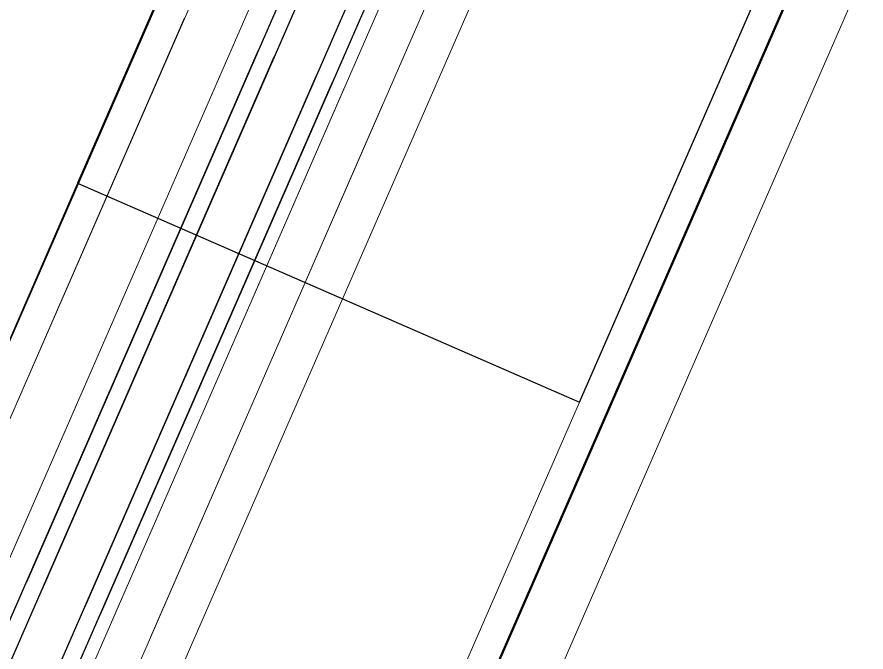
# Model space of a CAD drawing. Header units: millimetres. Extents: x -50172 to 90294, y -80883 to 956680.
# Drawn here: x 4416 to 4710.5, y -17513.1 to -17292.7 of the extents above; entities that cross this region are included whole.
import ezdxf

# ---------------------------------------------------------------- set-up
doc = ezdxf.new("R2010")
doc.units = ezdxf.units.MM
doc.header["$MEASUREMENT"] = 0
doc.linetypes.add('Dot & Dashed', pattern=[670.277762, 352.777767, -176.388884, 0, -141.111112])
for name, color, linetype, lineweight, true_color in [('0_Pen_No__40', 7, 'Continuous', 35, 0x2a2a2a), ('New_A-25-M_Curtain_Wall_Pen_No__69', 7, 'Continuous', 20, 0x606060), ('New_ArchiCAD Windows_Pen_No__23', 7, 'Continuous', 30, 0x2a2a2a)]:
    doc.layers.add(name, color=color, linetype=linetype, lineweight=lineweight, true_color=true_color)
for name, color, linetype, lineweight in [('0_Pen_No__5', 7, 'Continuous', 25), ('0_Pen_No__9', 7, 'Continuous', 13), ('New_A-20-M_Roof_Pen_No__93', 8, 'Continuous', 13), ('New_A-25-M_Curtain_Wall_Pen_No__90', 8, 'Continuous', 20), ('New_A-25-M_Wall_Ext_Pen_No__87', 8, 'Continuous', 20), ('New_ArchiCAD Windows_Pen_No__3', 7, 'Continuous', 18)]:
    doc.layers.add(name, color=color, linetype=linetype, lineweight=lineweight)
for name, color, linetype in [('New_A-20-M_Roof', 7, 'Continuous'), ('New_A-25-M_Curtain_Wall', 7, 'Continuous'), ('New_A-25-M_Wall_Ext', 7, 'Continuous'), ('New_ArchiCAD Windows', 7, 'Continuous')]:
    doc.layers.add(name, color=color, linetype=linetype)

# ---------------------------------------------------------------- blocks, each defined once
blk = doc.blocks.new('Wall_2_1', base_point=(10092.6, -4631.3))
at = {"layer": 'New_A-25-M_Wall_Ext_Pen_No__87', "linetype": 'Continuous', "flags": 128}
for points in [[(10000.93, -4591.33), (2142.47, -22613.27)], [(2234.14, -22653.24), (10092.6, -4631.3)]]:
    blk.add_lwpolyline(points, dxfattribs=at)
blk = doc.blocks.new('Wall_4_1', base_point=(9982.59, -4632.6))
at = {"layer": 'New_A-25-M_Wall_Ext_Pen_No__87', "linetype": 'Continuous', "flags": 128}
blk.add_lwpolyline([(2142.18, -22613.14), (4865.77, -16367.08)], dxfattribs=at)
blk = doc.blocks.new('Triple Window 19_2')
at = {"layer": 'New_ArchiCAD Windows_Pen_No__23', "linetype": 'Continuous'}
for p, q in [((725, 0), (812.5, 0)), ((812.5, 0), (812.5, -190)), ((725, -190), (662.5, -190)), ((812.5, -190), (725, -190))]:
    blk.add_line(p, q, dxfattribs=at)
at = {"layer": 'New_ArchiCAD Windows_Pen_No__3', "linetype": 'Continuous'}
for p, q in [((812.5, 0), (1100, 0)), ((1100, -190), (812.5, -190)), ((-1175, -200), (1175, -200))]:
    blk.add_line(p, q, dxfattribs=at)
blk = doc.blocks.new('Wall_239_1', base_point=(10165.92, -4712.54))
at = {"layer": 'New_ArchiCAD Windows', "color": 251, "linetype": 'Continuous', "lineweight": 20, "true_color": 0x606060, "xscale": -1, "zscale": 1000, "rotation": 66.44041158399281}
blk.add_blockref('Triple Window 19_2', (4761.75, -16605.64), dxfattribs=at)
blk = doc.blocks.new('Morph_2_1')
at = {"layer": 'New_A-20-M_Roof_Pen_No__93', "linetype": 'Continuous', "flags": 128}
blk.add_lwpolyline([(2064.53, -22792.01), (10012.82, -4564.06)], dxfattribs=at)
blk = doc.blocks.new('Beam_8_1', base_point=(10000.93, -4591.33))
at = {"layer": 'New_A-25-M_Curtain_Wall_Pen_No__69', "linetype": 'Dot & Dashed'}
blk.add_line((10000.93, -4591.33), (2142.47, -22613.27), dxfattribs=at)
at = {"layer": 'New_A-25-M_Curtain_Wall_Pen_No__90', "linetype": 'Continuous'}
for p, q in [((10000.93, -4591.33), (2142.47, -22613.27)), ((10203.2, -4679.52), (2344.74, -22701.46))]:
    blk.add_line(p, q, dxfattribs=at)

msp = doc.modelspace()

# ---------------------------------------------------------------- linework, layer by layer
at = {"layer": '0_Pen_No__40', "linetype": 'Continuous'}
msp.add_line((9735.36, -5700.74), (2596.69, -22071.98), dxfattribs=at)
at = {"layer": '0_Pen_No__5', "linetype": 'Continuous'}
for p, q in [((4526.13, -17243.64), (4419.21, -17488.85)), ((4531.63, -17246.04), (4424.71, -17491.25)), ((4546.3, -17252.43), (4439.37, -17497.65)), ((4551.8, -17254.83), (4444.87, -17500.05)), ((4371.65, -17597.92), (4499.72, -17304.21)), ((4377.15, -17600.32), (4505.22, -17306.61)), ((4391.81, -17606.71), (4519.88, -17313.01)), ((4397.31, -17609.11), (4525.38, -17315.41))]:
    msp.add_line(p, q, dxfattribs=at)
at = {"layer": '0_Pen_No__9', "linetype": 'Continuous'}
for p, q in [((4494.16, -17247.15), (4393.63, -17477.7)), ((4511.76, -17254.83), (4411.23, -17485.38)), ((4549.62, -17271.33), (4449.09, -17501.88)), ((4563.31, -17276.21), (4462.38, -17507.68)), ((4352.47, -17572.1), (4474.14, -17293.06)), ((4370.07, -17579.78), (4491.74, -17300.74)), ((4407.92, -17596.29), (4529.6, -17317.25)), ((4420.82, -17603), (4542.89, -17323.04))]:
    msp.add_line(p, q, dxfattribs=at)

# ---------------------------------------------------------------- block references
at = {"layer": 'New_A-20-M_Roof', "linetype": 'Continuous', "lineweight": 0}
msp.add_blockref('Morph_2_1', (0, 0), dxfattribs=at)
at = {"layer": 'New_A-25-M_Curtain_Wall', "color": 8, "lineweight": 20}
msp.add_blockref('Beam_8_1', (10000.93, -4591.33), dxfattribs=at)
at = {"layer": 'New_A-25-M_Wall_Ext', "color": 250, "lineweight": 50, "true_color": 0x2a2a2a}
for name, p in [('Wall_4_1', (9982.59, -4632.6)), ('Wall_239_1', (10165.92, -4712.54)), ('Wall_2_1', (10092.6, -4631.3))]:
    msp.add_blockref(name, p, dxfattribs=at)

doc.saveas('drawing.dxf')
